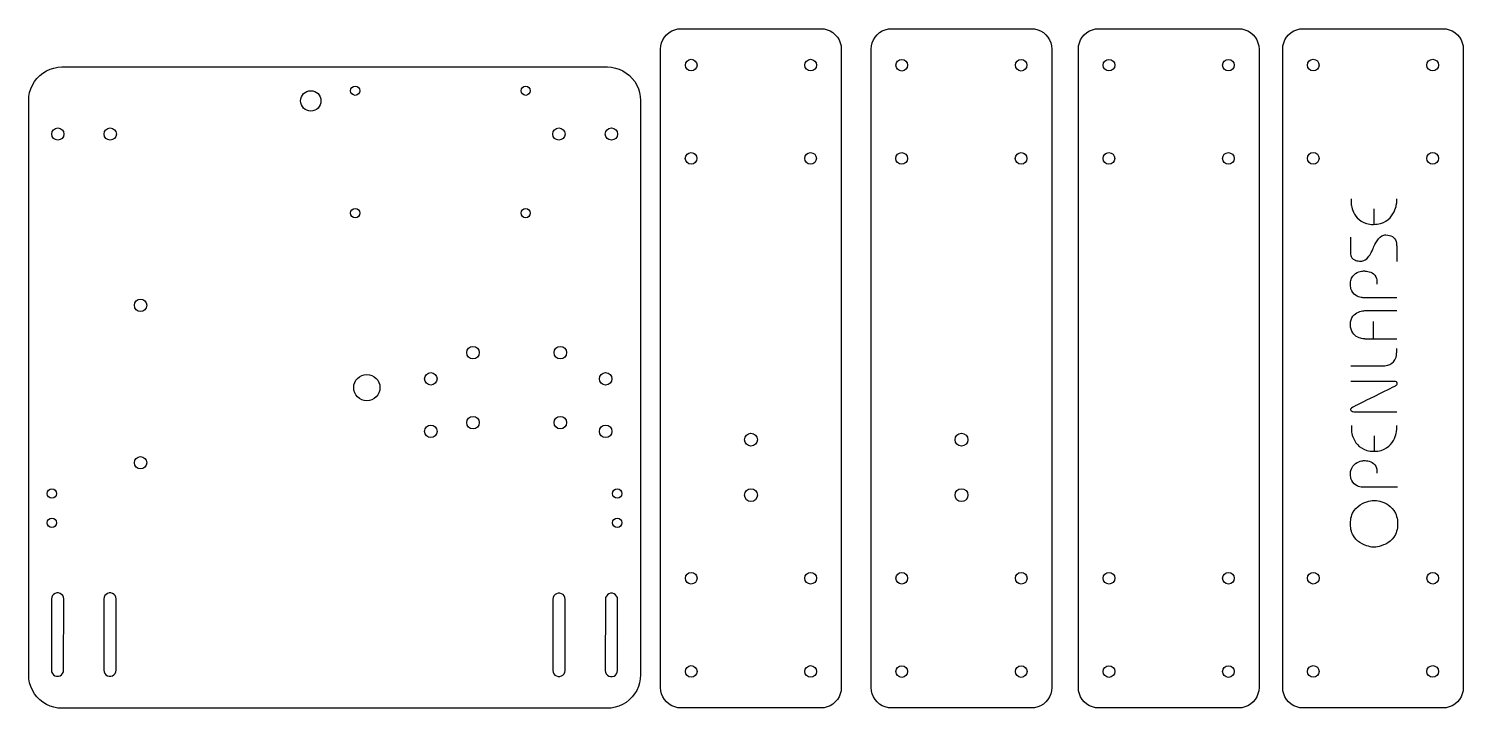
# Model space of a CAD drawing. Extents: x -238 to 254, y 208 to 441.
import ezdxf

# ---------------------------------------------------------------- set-up
doc = ezdxf.new("R2010")
doc.units = 0
doc.layers.add('LAYER_1', color=160, linetype='Continuous')

msp = doc.modelspace()

# ---------------------------------------------------------------- linework, layer by layer
at = {"layer": 'LAYER_1', "color": 7}
for p, q in [((223.72, 379.4), (223.72, 374.03)), ((223.59, 334.72), (223.59, 340.7)), ((223.76, 301.56), (223.75, 296.21))]:
    msp.add_line(p, q, dxfattribs=at)
at = {"layer": 'LAYER_1', "color": 230}
for points in [[(-14.1, 441.17), (33.9, 441.17), (33.9, 441.17), (34.99, 441.08), (36.06, 440.82), (37.07, 440.4), (38.01, 439.83), (38.85, 439.12), (39.57, 438.28), (40.14, 437.35), (40.55, 436.33), (40.81, 435.26), (40.9, 434.16), (40.9, 215.17), (40.9, 215.17), (40.81, 214.07), (40.55, 213.01), (40.14, 211.99), (39.57, 211.05), (38.85, 210.21), (38.01, 209.5), (37.07, 208.92), (36.06, 208.51), (34.99, 208.25), (33.9, 208.17), (-14.1, 208.17), (-14.1, 208.17), (-15.2, 208.25), (-16.26, 208.51), (-17.28, 208.92), (-18.21, 209.5), (-19.05, 210.21), (-19.76, 211.05), (-20.33, 211.99), (-20.76, 213.01), (-21.01, 214.07), (-21.1, 215.17), (-21.1, 434.16), (-21.1, 434.16), (-21.01, 435.26), (-20.76, 436.33), (-20.33, 437.35), (-19.76, 438.28), (-19.05, 439.12), (-18.21, 439.83), (-17.28, 440.4), (-16.26, 440.82), (-15.2, 441.08), (-14.1, 441.17)], [(58.15, 441.17), (106.15, 441.17), (106.15, 441.17), (107.24, 441.08), (108.31, 440.82), (109.33, 440.4), (110.27, 439.83), (111.1, 439.12), (111.82, 438.28), (112.39, 437.35), (112.81, 436.33), (113.07, 435.26), (113.15, 434.16), (113.15, 215.17), (113.15, 215.17), (113.07, 214.07), (112.81, 213.01), (112.39, 211.99), (111.82, 211.05), (111.1, 210.21), (110.27, 209.5), (109.33, 208.92), (108.31, 208.51), (107.24, 208.25), (106.15, 208.17), (58.15, 208.17), (58.15, 208.17), (57.05, 208.25), (55.98, 208.51), (54.97, 208.92), (54.04, 209.5), (53.2, 210.21), (52.49, 211.05), (51.91, 211.99), (51.49, 213.01), (51.24, 214.07), (51.15, 215.17), (51.15, 434.16), (51.15, 434.16), (51.24, 435.26), (51.49, 436.33), (51.91, 437.35), (52.49, 438.28), (53.2, 439.12), (54.04, 439.83), (54.97, 440.4), (55.98, 440.82), (57.05, 441.08), (58.15, 441.17)], [(129.28, 441.17), (177.28, 441.17), (177.28, 441.17), (178.37, 441.08), (179.44, 440.82), (180.46, 440.4), (181.39, 439.83), (182.23, 439.12), (182.94, 438.28), (183.52, 437.35), (183.93, 436.33), (184.19, 435.26), (184.28, 434.16), (184.28, 215.17), (184.28, 215.17), (184.19, 214.07), (183.93, 213.01), (183.52, 211.99), (182.94, 211.05), (182.23, 210.21), (181.39, 209.5), (180.46, 208.92), (179.44, 208.51), (178.37, 208.25), (177.28, 208.17), (129.28, 208.17), (129.28, 208.17), (128.18, 208.25), (127.11, 208.51), (126.1, 208.92), (125.16, 209.5), (124.32, 210.21), (123.61, 211.05), (123.04, 211.99), (122.62, 213.01), (122.36, 214.07), (122.27, 215.17), (122.27, 434.16), (122.27, 434.16), (122.36, 435.26), (122.62, 436.33), (123.04, 437.35), (123.61, 438.28), (124.32, 439.12), (125.16, 439.83), (126.1, 440.4), (127.11, 440.82), (128.18, 441.08), (129.28, 441.17)], [(199.4, 441.17), (247.4, 441.17), (247.4, 441.17), (248.49, 441.08), (249.56, 440.82), (250.58, 440.4), (251.51, 439.83), (252.35, 439.12), (253.06, 438.28), (253.64, 437.35), (254.06, 436.33), (254.32, 435.26), (254.4, 434.16), (254.4, 215.17), (254.4, 215.17), (254.32, 214.07), (254.06, 213.01), (253.64, 211.99), (253.06, 211.05), (252.35, 210.21), (251.51, 209.5), (250.58, 208.92), (249.56, 208.51), (248.49, 208.25), (247.4, 208.17), (199.4, 208.17), (199.4, 208.17), (198.31, 208.25), (197.24, 208.51), (196.22, 208.92), (195.28, 209.5), (194.45, 210.21), (193.74, 211.05), (193.16, 211.99), (192.75, 213.01), (192.49, 214.07), (192.4, 215.17), (192.4, 434.16), (192.4, 434.16), (192.49, 435.26), (192.75, 436.33), (193.16, 437.35), (193.74, 438.28), (194.45, 439.12), (195.28, 439.83), (196.22, 440.4), (197.24, 440.82), (198.31, 441.08), (199.4, 441.17)], [(-238.01, 392.79), (-238.01, 416.54), (-238.01, 416.54), (-237.93, 417.92), (-237.68, 419.28), (-237.28, 420.59), (-236.72, 421.85), (-236.01, 423.03), (-235.16, 424.12), (-234.19, 425.1), (-233.11, 425.96), (-231.93, 426.68), (-230.68, 427.26), (-229.37, 427.68), (-228.01, 427.94), (-226.63, 428.04), (-39.34, 428.04), (-39.34, 428.04), (-37.96, 427.93), (-36.61, 427.67), (-35.31, 427.24), (-34.06, 426.67), (-32.89, 425.94), (-31.82, 425.08), (-30.85, 424.1), (-30.01, 423.02), (-29.3, 421.83), (-28.75, 420.58), (-28.34, 419.27), (-28.1, 417.91), (-28.01, 416.54), (-28.01, 219.54), (-28.01, 219.54), (-28.1, 218.15), (-28.34, 216.79), (-28.76, 215.46), (-29.32, 214.2), (-30.05, 213.01), (-30.9, 211.92), (-31.88, 210.94), (-32.97, 210.08), (-34.16, 209.36), (-35.43, 208.79), (-36.76, 208.38), (-38.12, 208.12), (-39.51, 208.04), (-226.63, 208.04), (-226.63, 208.04), (-228.01, 208.14), (-229.37, 208.4), (-230.68, 208.82), (-231.93, 209.39), (-233.11, 210.12), (-234.19, 210.98), (-235.16, 211.96), (-236.01, 213.04), (-236.72, 214.22), (-237.28, 215.49), (-237.68, 216.81), (-237.93, 218.16), (-238.01, 219.54), (-238.01, 392.79)], [(-230.18, 245.54), (-230.21, 221.14), (-230.21, 221.14), (-230.13, 220.54), (-229.88, 220), (-229.49, 219.55), (-228.99, 219.23), (-228.41, 219.06), (-227.81, 219.06), (-227.24, 219.23), (-226.74, 219.55), (-226.35, 220), (-226.1, 220.54), (-226.02, 221.14), (-225.99, 245.54), (-225.99, 245.54), (-226.07, 246.13), (-226.32, 246.68), (-226.71, 247.13), (-227.21, 247.45), (-227.79, 247.62), (-228.38, 247.62), (-228.96, 247.45), (-229.46, 247.13), (-229.85, 246.68), (-230.1, 246.13), (-230.18, 245.54)], [(-212.19, 245.54), (-212.21, 221.14), (-212.21, 221.14), (-212.13, 220.54), (-211.88, 220), (-211.49, 219.55), (-210.99, 219.23), (-210.41, 219.06), (-209.81, 219.06), (-209.24, 219.23), (-208.74, 219.55), (-208.35, 220), (-208.1, 220.54), (-208.02, 221.14), (-207.99, 245.54), (-207.99, 245.54), (-208.07, 246.13), (-208.32, 246.68), (-208.71, 247.13), (-209.21, 247.45), (-209.79, 247.62), (-210.39, 247.62), (-210.96, 247.45), (-211.46, 247.13), (-211.85, 246.68), (-212.1, 246.13), (-212.19, 245.54)], [(-58.08, 245.44), (-58.11, 221.04), (-58.11, 221.04), (-58.03, 220.45), (-57.78, 219.91), (-57.39, 219.45), (-56.88, 219.13), (-56.31, 218.96), (-55.72, 218.96), (-55.14, 219.13), (-54.64, 219.45), (-54.25, 219.91), (-54, 220.45), (-53.92, 221.04), (-53.89, 245.44), (-53.89, 245.44), (-53.98, 246.03), (-54.22, 246.57), (-54.61, 247.02), (-55.11, 247.35), (-55.69, 247.51), (-56.28, 247.51), (-56.86, 247.35), (-57.36, 247.02), (-57.75, 246.57), (-58, 246.03), (-58.08, 245.44)], [(-40.06, 245.41), (-40.09, 221.01), (-40.09, 221.01), (-40, 220.42), (-39.75, 219.88), (-39.36, 219.43), (-38.86, 219.1), (-38.28, 218.93), (-37.69, 218.93), (-37.11, 219.1), (-36.61, 219.43), (-36.22, 219.88), (-35.98, 220.42), (-35.89, 221.01), (-35.86, 245.41), (-35.86, 245.41), (-35.95, 246.01), (-36.2, 246.55), (-36.58, 247), (-37.09, 247.32), (-37.66, 247.5), (-38.26, 247.5), (-38.84, 247.32), (-39.34, 247), (-39.73, 246.55), (-39.98, 246.01), (-40.06, 245.41)]]:
    msp.add_lwpolyline(points, dxfattribs=at)
at = {"layer": 'LAYER_1', "color": 7}
for points in [[(215.91, 382.77), (215.91, 382.69), (215.91, 382.5), (215.91, 381.91), (215.91, 381.33), (215.91, 381.14), (215.91, 381.06), (215.92, 380.98), (215.95, 380.76), (216.01, 380.41), (216.1, 379.96), (216.24, 379.43), (216.44, 378.84), (216.72, 378.2), (217.06, 377.55), (217.48, 376.89), (218, 376.26), (218.62, 375.66), (219.36, 375.13), (220.21, 374.68), (221.19, 374.33), (221.73, 374.21), (222.31, 374.11), (222.93, 374.05), (223.58, 374.03), (224.23, 374.06), (224.85, 374.11), (225.44, 374.22), (225.98, 374.35), (226.98, 374.71), (227.85, 375.17), (228.6, 375.72), (229.25, 376.34), (229.8, 377), (230.25, 377.68), (230.62, 378.36), (230.91, 379.02), (231.13, 379.63), (231.3, 380.19), (231.41, 380.65), (231.48, 381.01), (231.51, 381.24), (231.53, 381.33), (231.53, 381.39), (231.53, 381.55), (231.53, 382.04), (231.53, 382.54), (231.53, 382.7), (231.53, 382.77)], [(215.65, 369.71), (215.65, 369.68), (215.65, 369.58), (215.65, 369.43), (215.65, 369.23), (215.65, 368.71), (215.65, 368.07), (215.65, 366.63), (215.65, 365.93), (215.65, 365.32), (215.65, 364.85), (215.65, 364.68), (215.65, 364.57), (215.65, 364.5), (215.64, 364.38), (215.63, 364.13), (215.66, 363.8), (215.75, 363.4), (215.92, 362.98), (216.18, 362.56), (216.59, 362.16), (217.13, 361.83), (217.47, 361.69), (217.85, 361.58), (218.28, 361.5), (218.76, 361.46), (219.03, 361.45), (219.1, 361.45), (219.12, 361.45), (219.13, 361.45), (219.14, 361.45), (219.28, 361.44), (219.53, 361.44), (219.86, 361.5), (220.26, 361.63), (220.72, 361.86), (221.23, 362.23), (221.75, 362.75), (222.02, 363.09), (222.3, 363.47), (222.56, 363.91), (222.83, 364.41), (223.1, 364.96), (223.35, 365.58), (223.37, 365.61), (223.4, 365.7), (223.45, 365.84), (223.52, 366.02), (223.74, 366.51), (224.03, 367.11), (224.39, 367.76), (224.82, 368.44), (225.31, 369.08), (225.86, 369.65), (226.45, 370.09), (226.77, 370.25), (227.1, 370.36), (227.44, 370.41), (227.78, 370.42), (228.44, 370.38), (229.03, 370.28), (229.57, 370.12), (230.05, 369.88), (230.46, 369.58), (230.82, 369.2), (231.1, 368.74), (231.31, 368.2), (231.46, 367.57), (231.52, 366.85), (231.53, 366.66), (231.53, 366.59), (231.53, 366.59), (231.53, 366.53), (231.53, 366.42), (231.53, 366.25), (231.53, 365.77), (231.53, 365.14), (231.53, 364.43), (231.53, 362.96), (231.53, 362.3), (231.53, 361.77), (231.53, 361.56), (231.53, 361.41), (231.53, 361.31), (231.53, 361.28)], [(231.53, 348.9), (231.47, 348.9), (231.33, 348.9), (231.09, 348.9), (230.77, 348.9), (230.38, 348.9), (229.93, 348.9), (229.41, 348.9), (228.85, 348.9), (227.62, 348.9), (226.3, 348.9), (223.65, 348.9), (222.44, 348.9), (221.91, 348.9), (221.42, 348.9), (220.98, 348.9), (220.62, 348.9), (220.33, 348.9), (220.14, 348.9), (220.02, 348.9), (220, 348.9), (219.89, 348.9), (219.66, 348.92), (219.32, 348.97), (218.91, 349.07), (218.43, 349.22), (217.93, 349.43), (217.42, 349.73), (216.93, 350.12), (216.49, 350.62), (216.12, 351.23), (215.84, 351.98), (215.74, 352.41), (215.68, 352.87), (215.66, 353.9), (215.71, 354.38), (215.8, 354.83), (216.07, 355.6), (216.46, 356.24), (216.91, 356.76), (217.42, 357.17), (217.96, 357.49), (218.49, 357.72), (219.01, 357.88), (219.46, 357.98), (219.84, 358.04), (220.11, 358.06), (220.25, 358.07), (220.29, 358.07), (220.46, 358.07), (220.75, 358.05), (221.13, 358.01), (221.59, 357.93), (222.1, 357.81), (222.62, 357.62), (223.14, 357.37), (223.63, 357.04), (224.06, 356.61), (224.41, 356.07), (224.65, 355.43), (224.72, 355.06), (224.76, 354.65), (224.77, 354.54), (224.77, 354.48), (224.77, 354.48), (224.77, 354.47), (224.75, 354.36), (224.75, 354.17), (224.72, 353.72), (224.71, 353.55), (224.71, 353.49)], [(231.53, 334.72), (231.5, 334.72), (231.4, 334.72), (231.26, 334.72), (231.06, 334.72), (230.52, 334.72), (229.83, 334.72), (229.01, 334.72), (228.08, 334.72), (226.09, 334.72), (224.09, 334.72), (223.17, 334.72), (222.34, 334.72), (221.65, 334.72), (221.12, 334.72), (220.91, 334.72), (220.77, 334.72), (220.68, 334.72), (220.65, 334.72), (220.59, 334.73), (220.44, 334.74), (220.19, 334.76), (219.87, 334.81), (219.49, 334.88), (219.07, 334.99), (218.61, 335.15), (218.15, 335.34), (217.68, 335.61), (217.24, 335.94), (216.81, 336.34), (216.43, 336.83), (216.11, 337.39), (215.87, 338.05), (215.71, 338.82), (215.65, 339.7), (215.71, 340.57), (215.88, 341.33), (216.15, 341.98), (216.5, 342.54), (216.92, 343.01), (217.38, 343.39), (217.87, 343.71), (218.39, 343.95), (218.89, 344.14), (219.39, 344.28), (219.85, 344.38), (220.26, 344.44), (220.61, 344.47), (220.89, 344.49), (221.06, 344.49), (221.12, 344.49), (221.15, 344.49), (221.23, 344.49), (221.37, 344.49), (221.56, 344.49), (222.08, 344.49), (222.75, 344.49), (223.53, 344.49), (224.41, 344.49), (226.32, 344.49), (228.23, 344.49), (229.11, 344.49), (229.9, 344.49), (230.56, 344.49), (231.08, 344.49), (231.27, 344.49), (231.41, 344.49), (231.5, 344.49), (231.53, 344.49)], [(215.79, 325.49), (215.87, 325.49), (216.07, 325.49), (216.39, 325.49), (216.82, 325.49), (217.34, 325.49), (217.93, 325.49), (218.59, 325.49), (219.3, 325.49), (222.36, 325.49), (223.83, 325.49), (224.51, 325.49), (225.13, 325.49), (225.67, 325.49), (226.13, 325.49), (226.48, 325.49), (226.73, 325.49), (226.84, 325.49), (226.86, 325.49), (226.93, 325.49), (227.05, 325.5), (227.42, 325.53), (227.94, 325.61), (228.54, 325.76), (229.19, 326.01), (229.84, 326.39), (230.44, 326.92), (230.71, 327.25), (230.95, 327.63), (231.15, 328.05), (231.33, 328.53), (231.44, 329.06), (231.51, 329.65), (231.52, 329.98), (231.53, 330.06), (231.53, 330.08), (231.53, 330.08), (231.53, 330.1), (231.53, 330.18), (231.53, 330.3), (231.53, 331.05), (231.53, 331.36), (231.53, 331.46), (231.53, 331.49)], [(231.56, 309.66), (231.52, 309.66), (231.43, 309.66), (231.28, 309.66), (231.07, 309.66), (230.82, 309.66), (230.52, 309.66), (229.78, 309.66), (228.9, 309.66), (227.91, 309.66), (226.83, 309.66), (225.68, 309.66), (223.32, 309.66), (222.17, 309.66), (221.06, 309.66), (220.04, 309.66), (219.13, 309.66), (218.35, 309.66), (217.74, 309.66), (217.51, 309.66), (217.32, 309.66), (217.19, 309.66), (217.13, 309.66), (217.09, 309.66), (216.98, 309.66), (216.81, 309.68), (216.4, 309.77), (216.01, 309.97), (215.87, 310.13), (215.8, 310.32), (215.84, 310.73), (215.97, 311.02), (216.12, 311.2), (216.24, 311.28), (216.27, 311.3), (216.27, 311.3), (216.32, 311.33), (216.44, 311.38), (216.61, 311.46), (216.83, 311.58), (217.12, 311.72), (217.44, 311.88), (218.22, 312.27), (219.15, 312.73), (220.2, 313.25), (221.33, 313.82), (223.75, 315.02), (226.16, 316.22), (227.3, 316.78), (228.34, 317.3), (229.28, 317.76), (230.06, 318.15), (230.38, 318.31), (230.66, 318.46), (230.9, 318.57), (231.07, 318.66), (231.17, 318.71), (231.23, 318.73), (231.24, 318.74), (231.26, 318.75), (231.38, 318.83), (231.53, 318.99), (231.66, 319.23), (231.7, 319.58), (231.63, 319.88), (231.45, 320.07), (231.16, 320.17), (230.76, 320.2), (230.51, 320.2), (230.39, 320.2), (230.2, 320.2), (229.98, 320.2), (229.7, 320.2), (229.02, 320.2), (228.19, 320.2), (227.23, 320.2), (226.18, 320.2), (223.9, 320.2), (221.55, 320.2), (220.42, 320.2), (219.36, 320.2), (218.38, 320.2), (217.52, 320.2), (216.8, 320.2), (216.27, 320.2), (216.07, 320.2), (215.92, 320.2), (215.83, 320.2), (215.79, 320.2)], [(215.97, 305.01), (215.97, 304.94), (215.97, 304.75), (215.97, 304.2), (215.97, 303.64), (215.97, 303.46), (215.97, 303.39), (215.98, 303.31), (216.01, 303.08), (216.06, 302.73), (216.16, 302.27), (216.3, 301.73), (216.5, 301.12), (216.77, 300.47), (217.11, 299.8), (217.54, 299.13), (218.07, 298.49), (218.69, 297.88), (219.44, 297.34), (220.31, 296.88), (221.31, 296.53), (221.87, 296.39), (222.46, 296.3), (223.08, 296.24), (223.75, 296.21), (224.42, 296.24), (225.05, 296.3), (225.63, 296.4), (226.19, 296.53), (227.19, 296.9), (228.06, 297.37), (228.81, 297.93), (229.44, 298.55), (229.97, 299.22), (230.4, 299.91), (230.75, 300.59), (231.02, 301.26), (231.22, 301.88), (231.37, 302.44), (231.46, 302.91), (231.52, 303.28), (231.54, 303.51), (231.56, 303.6), (231.56, 303.66), (231.56, 303.81), (231.56, 304.3), (231.56, 304.78), (231.56, 304.95), (231.56, 305.01)], [(231.85, 283.84), (231.8, 283.84), (231.64, 283.84), (231.4, 283.84), (231.07, 283.84), (230.68, 283.84), (230.2, 283.84), (229.68, 283.84), (229.11, 283.84), (227.85, 283.84), (226.49, 283.84), (223.77, 283.84), (222.54, 283.84), (221.98, 283.84), (221.48, 283.84), (221.04, 283.84), (220.67, 283.84), (220.37, 283.84), (220.16, 283.84), (220.05, 283.84), (220.03, 283.84), (219.92, 283.85), (219.69, 283.87), (219.34, 283.93), (218.92, 284.03), (218.45, 284.18), (217.94, 284.41), (217.43, 284.7), (216.94, 285.09), (216.5, 285.59), (216.12, 286.19), (215.84, 286.91), (215.74, 287.33), (215.68, 287.78), (215.66, 288.77), (215.72, 289.23), (215.81, 289.66), (216.08, 290.42), (216.46, 291.06), (216.92, 291.59), (217.43, 292), (217.97, 292.33), (218.51, 292.58), (219.02, 292.76), (219.49, 292.88), (219.87, 292.96), (220.14, 293), (220.28, 293.01), (220.32, 293.01), (220.48, 293.01), (220.77, 293), (221.15, 292.96), (221.61, 292.88), (222.1, 292.77), (222.62, 292.59), (223.14, 292.35), (223.61, 292.02), (224.04, 291.6), (224.39, 291.08), (224.62, 290.44), (224.69, 290.08), (224.73, 289.68), (224.73, 289.58), (224.74, 289.51), (224.74, 289.51), (224.74, 289.51), (224.74, 289.41), (224.74, 289.25), (224.74, 288.86), (224.74, 288.71), (224.74, 288.66)], [(223.89, 279.37), (223.98, 279.37), (224.23, 279.34), (224.62, 279.29), (225.13, 279.2), (225.74, 279.06), (226.41, 278.86), (227.13, 278.59), (227.87, 278.24), (228.62, 277.81), (229.33, 277.26), (230, 276.61), (230.61, 275.84), (231.11, 274.93), (231.33, 274.42), (231.51, 273.88), (231.65, 273.3), (231.76, 272.68), (231.83, 272.02), (231.85, 271.32), (231.82, 270.62), (231.76, 269.95), (231.64, 269.33), (231.5, 268.75), (231.31, 268.21), (231.1, 267.71), (230.57, 266.8), (229.95, 266.03), (229.26, 265.38), (228.53, 264.84), (227.76, 264.4), (227, 264.06), (226.26, 263.79), (225.57, 263.59), (224.95, 263.46), (224.43, 263.37), (224.03, 263.32), (223.77, 263.3), (223.68, 263.29), (223.59, 263.3), (223.34, 263.32), (222.93, 263.37), (222.42, 263.46), (221.81, 263.6), (221.14, 263.8), (220.41, 264.07), (219.66, 264.42), (218.91, 264.86), (218.19, 265.39), (217.51, 266.05), (216.9, 266.82), (216.39, 267.73), (216.18, 268.23), (216, 268.77), (215.85, 269.35), (215.74, 269.97), (215.67, 270.63), (215.65, 271.33), (215.68, 272.03), (215.74, 272.69), (215.85, 273.31), (216.01, 273.89), (216.19, 274.43), (216.41, 274.94), (216.93, 275.85), (217.56, 276.61), (218.26, 277.26), (219, 277.81), (219.77, 278.24), (220.54, 278.59), (221.28, 278.86), (221.98, 279.06), (222.6, 279.2), (223.13, 279.29), (223.54, 279.34), (223.8, 279.37), (223.89, 279.37)]]:
    msp.add_lwpolyline(points, dxfattribs=at)
at = {"layer": 'LAYER_1', "color": 230}
for points in [[(-8.62, 428.67), (-8.62, 429.77), (-9.51, 430.67), (-10.62, 430.67), (-11.72, 430.67), (-12.62, 429.77), (-12.62, 428.67), (-12.62, 427.57), (-11.72, 426.67), (-10.62, 426.67), (-9.51, 426.67), (-8.62, 427.57), (-8.62, 428.67)], [(32.38, 428.67), (32.38, 429.77), (31.48, 430.67), (30.38, 430.67), (29.27, 430.67), (28.38, 429.77), (28.38, 428.67), (28.38, 427.57), (29.27, 426.67), (30.38, 426.67), (31.48, 426.67), (32.38, 427.57), (32.38, 428.67)], [(63.65, 428.65), (63.65, 429.75), (62.76, 430.65), (61.65, 430.65), (60.55, 430.65), (59.65, 429.75), (59.65, 428.65), (59.65, 427.55), (60.55, 426.65), (61.65, 426.65), (62.76, 426.65), (63.65, 427.55), (63.65, 428.65)], [(104.64, 428.65), (104.64, 429.75), (103.75, 430.65), (102.64, 430.65), (101.54, 430.65), (100.64, 429.75), (100.64, 428.65), (100.64, 427.55), (101.54, 426.65), (102.64, 426.65), (103.75, 426.65), (104.64, 427.55), (104.64, 428.65)], [(134.78, 428.66), (134.78, 429.76), (133.88, 430.66), (132.78, 430.66), (131.68, 430.66), (130.78, 429.76), (130.78, 428.66), (130.78, 427.56), (131.68, 426.66), (132.78, 426.66), (133.88, 426.66), (134.78, 427.56), (134.78, 428.66)], [(175.77, 428.66), (175.77, 429.76), (174.88, 430.66), (173.77, 430.66), (172.67, 430.66), (171.77, 429.76), (171.77, 428.66), (171.77, 427.56), (172.67, 426.66), (173.77, 426.66), (174.88, 426.66), (175.77, 427.56), (175.77, 428.66)], [(204.9, 428.68), (204.9, 429.78), (204, 430.68), (202.9, 430.68), (201.79, 430.68), (200.9, 429.78), (200.9, 428.68), (200.9, 427.58), (201.79, 426.68), (202.9, 426.68), (204, 426.68), (204.9, 427.58), (204.9, 428.68)], [(245.89, 428.68), (245.89, 429.78), (245, 430.68), (243.89, 430.68), (242.79, 430.68), (241.89, 429.78), (241.89, 428.68), (241.89, 427.58), (242.79, 426.68), (243.89, 426.68), (245, 426.68), (245.89, 427.58), (245.89, 428.68)], [(-141.18, 419.91), (-143.11, 419.91), (-144.68, 418.35), (-144.68, 416.41), (-144.68, 414.48), (-143.11, 412.91), (-141.18, 412.91), (-139.25, 412.91), (-137.68, 414.48), (-137.68, 416.41), (-137.68, 418.35), (-139.25, 419.91), (-141.18, 419.91)], [(-125.93, 421.51), (-126.82, 421.51), (-127.53, 420.79), (-127.53, 419.91), (-127.53, 419.03), (-126.82, 418.31), (-125.93, 418.31), (-125.05, 418.31), (-124.33, 419.03), (-124.33, 419.91), (-124.33, 420.79), (-125.05, 421.51), (-125.93, 421.51)], [(-67.43, 421.51), (-68.31, 421.51), (-69.03, 420.79), (-69.03, 419.91), (-69.03, 419.02), (-68.31, 418.31), (-67.43, 418.31), (-66.55, 418.31), (-65.83, 419.02), (-65.83, 419.91), (-65.83, 420.79), (-66.55, 421.51), (-67.43, 421.51)], [(-228.01, 407.14), (-229.17, 407.14), (-230.11, 406.2), (-230.11, 405.04), (-230.11, 403.88), (-229.17, 402.94), (-228.01, 402.94), (-226.85, 402.94), (-225.91, 403.88), (-225.91, 405.04), (-225.91, 406.2), (-226.85, 407.14), (-228.01, 407.14)], [(-210.01, 407.14), (-211.17, 407.14), (-212.11, 406.2), (-212.11, 405.04), (-212.11, 403.88), (-211.17, 402.94), (-210.01, 402.94), (-208.85, 402.94), (-207.91, 403.88), (-207.91, 405.04), (-207.91, 406.2), (-208.85, 407.14), (-210.01, 407.14)], [(-56.01, 407.14), (-57.17, 407.14), (-58.11, 406.2), (-58.11, 405.04), (-58.11, 403.88), (-57.17, 402.94), (-56.01, 402.94), (-54.85, 402.94), (-53.91, 403.88), (-53.91, 405.04), (-53.91, 406.2), (-54.85, 407.14), (-56.01, 407.14)], [(-38.01, 407.14), (-39.17, 407.14), (-40.12, 406.2), (-40.12, 405.04), (-40.12, 403.88), (-39.17, 402.94), (-38.01, 402.94), (-36.85, 402.94), (-35.91, 403.88), (-35.91, 405.04), (-35.91, 406.2), (-36.85, 407.14), (-38.01, 407.14)], [(-8.63, 396.68), (-8.63, 397.78), (-9.53, 398.68), (-10.63, 398.68), (-11.74, 398.68), (-12.63, 397.78), (-12.63, 396.68), (-12.63, 395.58), (-11.74, 394.68), (-10.63, 394.68), (-9.53, 394.68), (-8.63, 395.58), (-8.63, 396.68)], [(32.36, 396.68), (32.36, 397.78), (31.47, 398.68), (30.36, 398.68), (29.26, 398.68), (28.36, 397.78), (28.36, 396.68), (28.36, 395.58), (29.26, 394.68), (30.36, 394.68), (31.47, 394.68), (32.36, 395.58), (32.36, 396.68)], [(63.63, 396.66), (63.63, 397.76), (62.74, 398.66), (61.63, 398.66), (60.53, 398.66), (59.63, 397.76), (59.63, 396.66), (59.63, 395.56), (60.53, 394.66), (61.63, 394.66), (62.74, 394.66), (63.63, 395.56), (63.63, 396.66)], [(104.63, 396.66), (104.63, 397.76), (103.74, 398.66), (102.63, 398.66), (101.53, 398.66), (100.63, 397.76), (100.63, 396.66), (100.63, 395.56), (101.53, 394.66), (102.63, 394.66), (103.74, 394.66), (104.63, 395.56), (104.63, 396.66)], [(134.76, 396.67), (134.76, 397.77), (133.87, 398.67), (132.76, 398.67), (131.66, 398.67), (130.76, 397.77), (130.76, 396.67), (130.76, 395.57), (131.66, 394.67), (132.76, 394.67), (133.87, 394.67), (134.76, 395.57), (134.76, 396.67)], [(175.76, 396.67), (175.76, 397.77), (174.87, 398.67), (173.76, 398.67), (172.66, 398.67), (171.76, 397.77), (171.76, 396.67), (171.76, 395.57), (172.66, 394.67), (173.76, 394.67), (174.87, 394.67), (175.76, 395.57), (175.76, 396.67)], [(204.88, 396.69), (204.88, 397.79), (203.99, 398.69), (202.88, 398.69), (201.78, 398.69), (200.88, 397.79), (200.88, 396.69), (200.88, 395.59), (201.78, 394.69), (202.88, 394.69), (203.99, 394.69), (204.88, 395.59), (204.88, 396.69)], [(245.88, 396.69), (245.88, 397.79), (244.98, 398.69), (243.88, 398.69), (242.77, 398.69), (241.88, 397.79), (241.88, 396.69), (241.88, 395.59), (242.77, 394.69), (243.88, 394.69), (244.98, 394.69), (245.88, 395.59), (245.88, 396.69)], [(-125.93, 379.51), (-126.82, 379.51), (-127.53, 378.79), (-127.53, 377.91), (-127.53, 377.03), (-126.82, 376.31), (-125.93, 376.31), (-125.05, 376.31), (-124.33, 377.03), (-124.33, 377.91), (-124.33, 378.79), (-125.05, 379.51), (-125.93, 379.51)], [(-67.43, 379.51), (-68.31, 379.51), (-69.03, 378.79), (-69.03, 377.91), (-69.03, 377.02), (-68.31, 376.31), (-67.43, 376.31), (-66.55, 376.31), (-65.83, 377.02), (-65.83, 377.91), (-65.83, 378.79), (-66.55, 379.51), (-67.43, 379.51)], [(-199.63, 348.4), (-200.8, 348.4), (-201.75, 347.45), (-201.75, 346.28), (-201.75, 345.1), (-200.8, 344.15), (-199.63, 344.15), (-198.45, 344.15), (-197.5, 345.1), (-197.5, 346.28), (-197.5, 347.45), (-198.45, 348.4), (-199.63, 348.4)], [(-85.51, 332.18), (-86.69, 332.18), (-87.65, 331.22), (-87.65, 330.04), (-87.65, 328.86), (-86.69, 327.9), (-85.51, 327.9), (-84.33, 327.9), (-83.37, 328.86), (-83.37, 330.04), (-83.37, 331.22), (-84.33, 332.18), (-85.51, 332.18)], [(-55.53, 332.19), (-56.71, 332.19), (-57.66, 331.23), (-57.66, 330.05), (-57.66, 328.87), (-56.71, 327.92), (-55.53, 327.92), (-54.35, 327.92), (-53.39, 328.87), (-53.39, 330.05), (-53.39, 331.23), (-54.35, 332.19), (-55.53, 332.19)], [(-121.95, 322.54), (-124.43, 322.54), (-126.45, 320.52), (-126.45, 318.04), (-126.45, 315.55), (-124.43, 313.54), (-121.95, 313.54), (-119.46, 313.54), (-117.45, 315.55), (-117.45, 318.04), (-117.45, 320.52), (-119.46, 322.54), (-121.95, 322.54)], [(-99.98, 323.18), (-101.16, 323.18), (-102.12, 322.22), (-102.12, 321.04), (-102.12, 319.86), (-101.16, 318.9), (-99.98, 318.9), (-98.8, 318.9), (-97.84, 319.86), (-97.84, 321.04), (-97.84, 322.22), (-98.8, 323.18), (-99.98, 323.18)], [(-39.98, 323.18), (-41.16, 323.18), (-42.12, 322.22), (-42.12, 321.04), (-42.12, 319.86), (-41.16, 318.9), (-39.98, 318.9), (-38.8, 318.9), (-37.84, 319.86), (-37.84, 321.04), (-37.84, 322.22), (-38.8, 323.18), (-39.98, 323.18)], [(-85.5, 308.18), (-86.68, 308.18), (-87.64, 307.22), (-87.64, 306.04), (-87.64, 304.86), (-86.68, 303.9), (-85.5, 303.9), (-84.32, 303.9), (-83.36, 304.86), (-83.36, 306.04), (-83.36, 307.22), (-84.32, 308.18), (-85.5, 308.18)], [(-55.51, 308.19), (-56.69, 308.19), (-57.65, 307.23), (-57.65, 306.05), (-57.65, 304.87), (-56.69, 303.91), (-55.51, 303.91), (-54.33, 303.91), (-53.38, 304.87), (-53.38, 306.05), (-53.38, 307.23), (-54.33, 308.19), (-55.51, 308.19)], [(-99.97, 305.18), (-101.15, 305.18), (-102.11, 304.22), (-102.11, 303.04), (-102.11, 301.86), (-101.15, 300.9), (-99.97, 300.9), (-98.79, 300.9), (-97.83, 301.86), (-97.83, 303.04), (-97.83, 304.22), (-98.79, 305.18), (-99.97, 305.18)], [(-39.97, 305.18), (-41.15, 305.18), (-42.11, 304.22), (-42.11, 303.04), (-42.11, 301.86), (-41.15, 300.9), (-39.97, 300.9), (-38.79, 300.9), (-37.83, 301.86), (-37.83, 303.04), (-37.83, 304.22), (-38.79, 305.18), (-39.97, 305.18)], [(12.1, 300.17), (12.1, 301.38), (11.11, 302.37), (9.9, 302.37), (8.69, 302.37), (7.7, 301.38), (7.7, 300.17), (7.7, 298.96), (8.69, 297.97), (9.9, 297.97), (11.11, 297.97), (12.1, 298.96), (12.1, 300.17)], [(84.35, 300.17), (84.35, 301.38), (83.37, 302.37), (82.15, 302.37), (80.93, 302.37), (79.95, 301.38), (79.95, 300.17), (79.95, 298.96), (80.93, 297.97), (82.15, 297.97), (83.37, 297.97), (84.35, 298.96), (84.35, 300.17)], [(-199.63, 294.4), (-200.8, 294.4), (-201.75, 293.45), (-201.75, 292.28), (-201.75, 291.1), (-200.8, 290.15), (-199.63, 290.15), (-198.45, 290.15), (-197.5, 291.1), (-197.5, 292.28), (-197.5, 293.45), (-198.45, 294.4), (-199.63, 294.4)], [(-230.03, 283.3), (-230.91, 283.3), (-231.63, 282.58), (-231.63, 281.7), (-231.63, 280.81), (-230.91, 280.1), (-230.03, 280.1), (-229.15, 280.1), (-228.43, 280.81), (-228.43, 281.7), (-228.43, 282.58), (-229.15, 283.3), (-230.03, 283.3)], [(-35.99, 283.3), (-36.88, 283.3), (-37.59, 282.58), (-37.59, 281.7), (-37.59, 280.82), (-36.88, 280.1), (-35.99, 280.1), (-35.11, 280.1), (-34.39, 280.82), (-34.39, 281.7), (-34.39, 282.58), (-35.11, 283.3), (-35.99, 283.3)], [(12.1, 281.17), (12.1, 282.38), (11.11, 283.36), (9.9, 283.36), (8.69, 283.36), (7.7, 282.38), (7.7, 281.17), (7.7, 279.95), (8.69, 278.96), (9.9, 278.96), (11.11, 278.96), (12.1, 279.95), (12.1, 281.17)], [(84.35, 281.17), (84.35, 282.38), (83.37, 283.36), (82.15, 283.36), (80.93, 283.36), (79.95, 282.38), (79.95, 281.17), (79.95, 279.95), (80.93, 278.96), (82.15, 278.96), (83.37, 278.96), (84.35, 279.95), (84.35, 281.17)], [(84.35, 281.17), (84.35, 282.38), (83.37, 283.36), (82.15, 283.36), (80.93, 283.36), (79.95, 282.38), (79.95, 281.17), (79.95, 279.95), (80.93, 278.96), (82.15, 278.96), (83.37, 278.96), (84.35, 279.95), (84.35, 281.17)], [(-230.03, 273.3), (-230.91, 273.3), (-231.63, 272.58), (-231.63, 271.7), (-231.63, 270.81), (-230.91, 270.1), (-230.03, 270.1), (-229.15, 270.1), (-228.43, 270.81), (-228.43, 271.7), (-228.43, 272.58), (-229.15, 273.3), (-230.03, 273.3)], [(-35.99, 273.3), (-36.88, 273.3), (-37.59, 272.58), (-37.59, 271.7), (-37.59, 270.82), (-36.88, 270.1), (-35.99, 270.1), (-35.11, 270.1), (-34.39, 270.82), (-34.39, 271.7), (-34.39, 272.58), (-35.11, 273.3), (-35.99, 273.3)], [(-8.6, 252.66), (-8.6, 253.76), (-9.49, 254.66), (-10.6, 254.66), (-11.7, 254.66), (-12.6, 253.76), (-12.6, 252.66), (-12.6, 251.56), (-11.7, 250.66), (-10.6, 250.66), (-9.49, 250.66), (-8.6, 251.56), (-8.6, 252.66)], [(32.39, 252.66), (32.39, 253.76), (31.5, 254.66), (30.39, 254.66), (29.29, 254.66), (28.39, 253.76), (28.39, 252.66), (28.39, 251.56), (29.29, 250.66), (30.39, 250.66), (31.5, 250.66), (32.39, 251.56), (32.39, 252.66)], [(63.67, 252.65), (63.67, 253.75), (62.77, 254.65), (61.67, 254.65), (60.57, 254.65), (59.67, 253.75), (59.67, 252.65), (59.67, 251.54), (60.57, 250.65), (61.67, 250.65), (62.77, 250.65), (63.67, 251.54), (63.67, 252.65)], [(104.66, 252.65), (104.66, 253.75), (103.77, 254.65), (102.66, 254.65), (101.56, 254.65), (100.66, 253.75), (100.66, 252.65), (100.66, 251.54), (101.56, 250.65), (102.66, 250.65), (103.77, 250.65), (104.66, 251.54), (104.66, 252.65)], [(134.8, 252.65), (134.8, 253.75), (133.9, 254.65), (132.8, 254.65), (131.69, 254.65), (130.8, 253.75), (130.8, 252.65), (130.8, 251.55), (131.69, 250.65), (132.8, 250.65), (133.9, 250.65), (134.8, 251.55), (134.8, 252.65)], [(175.79, 252.65), (175.79, 253.75), (174.9, 254.65), (173.79, 254.65), (172.69, 254.65), (171.79, 253.75), (171.79, 252.65), (171.79, 251.55), (172.69, 250.65), (173.79, 250.65), (174.9, 250.65), (175.79, 251.55), (175.79, 252.65)], [(204.91, 252.67), (204.91, 253.77), (204.02, 254.67), (202.91, 254.67), (201.81, 254.67), (200.91, 253.77), (200.91, 252.67), (200.91, 251.57), (201.81, 250.67), (202.91, 250.67), (204.02, 250.67), (204.91, 251.57), (204.91, 252.67)], [(245.91, 252.67), (245.91, 253.77), (245.02, 254.67), (243.91, 254.67), (242.81, 254.67), (241.91, 253.77), (241.91, 252.67), (241.91, 251.57), (242.81, 250.67), (243.91, 250.67), (245.02, 250.67), (245.91, 251.57), (245.91, 252.67)], [(-8.62, 220.67), (-8.62, 221.77), (-9.51, 222.67), (-10.62, 222.67), (-11.72, 222.67), (-12.62, 221.77), (-12.62, 220.67), (-12.62, 219.57), (-11.72, 218.67), (-10.62, 218.67), (-9.51, 218.67), (-8.62, 219.57), (-8.62, 220.67)], [(32.38, 220.67), (32.38, 221.77), (31.49, 222.67), (30.38, 222.67), (29.28, 222.67), (28.38, 221.77), (28.38, 220.67), (28.38, 219.57), (29.28, 218.67), (30.38, 218.67), (31.49, 218.67), (32.38, 219.57), (32.38, 220.67)], [(63.65, 220.65), (63.65, 221.76), (62.76, 222.65), (61.65, 222.65), (60.55, 222.65), (59.65, 221.76), (59.65, 220.65), (59.65, 219.55), (60.55, 218.66), (61.65, 218.66), (62.76, 218.66), (63.65, 219.55), (63.65, 220.65)], [(104.65, 220.65), (104.65, 221.76), (103.76, 222.65), (102.65, 222.65), (101.55, 222.65), (100.65, 221.76), (100.65, 220.65), (100.65, 219.55), (101.55, 218.66), (102.65, 218.66), (103.76, 218.66), (104.65, 219.55), (104.65, 220.65)], [(134.78, 220.66), (134.78, 221.76), (133.89, 222.66), (132.78, 222.66), (131.68, 222.66), (130.78, 221.76), (130.78, 220.66), (130.78, 219.56), (131.68, 218.66), (132.78, 218.66), (133.89, 218.66), (134.78, 219.56), (134.78, 220.66)], [(175.78, 220.66), (175.78, 221.76), (174.88, 222.66), (173.78, 222.66), (172.67, 222.66), (171.78, 221.76), (171.78, 220.66), (171.78, 219.56), (172.67, 218.66), (173.78, 218.66), (174.88, 218.66), (175.78, 219.56), (175.78, 220.66)], [(204.9, 220.68), (204.9, 221.78), (204.01, 222.68), (202.9, 222.68), (201.8, 222.68), (200.9, 221.78), (200.9, 220.68), (200.9, 219.58), (201.8, 218.68), (202.9, 218.68), (204.01, 218.68), (204.9, 219.58), (204.9, 220.68)], [(245.89, 220.68), (245.89, 221.78), (245, 222.68), (243.89, 222.68), (242.79, 222.68), (241.89, 221.78), (241.89, 220.68), (241.89, 219.58), (242.79, 218.68), (243.89, 218.68), (245, 218.68), (245.89, 219.58), (245.89, 220.68)]]:
    msp.add_open_spline(points, degree=3, knots=[0, 0, 0, 0, 1, 1, 1, 2, 2, 2, 3, 3, 3, 4, 4, 4, 4], dxfattribs=at)

doc.saveas('drawing.dxf')
